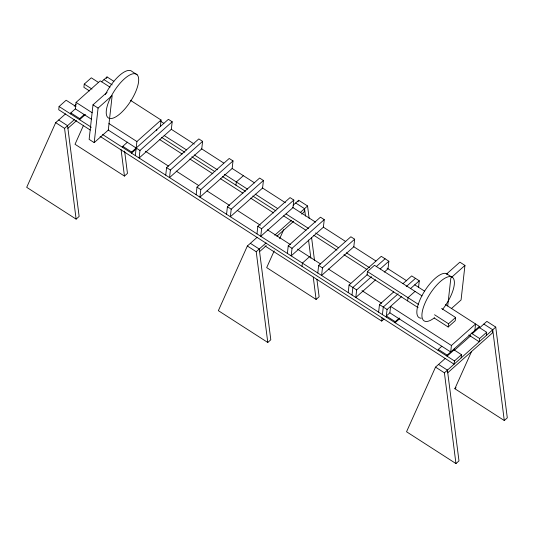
<?xml version="1.0" encoding="UTF-8"?>
<svg xmlns="http://www.w3.org/2000/svg" width="534" height="534" viewBox="0 0 534 534"><rect width="100%" height="100%" fill="white"/><g stroke="black" fill="none" stroke-linecap="round" stroke-linejoin="round"><path stroke-width="0.8" d="M75.955 106.553L66.136 100.238L59.087 106.513L58.727 109.75L90.279 130.062M70.695 113.982L70.815 112.908L75.514 108.722M110.024 87.175L100.232 80.874L76.075 102.395L75.347 108.869L91.427 119.222M84.385 114.43L79.686 118.615L79.566 119.696L85.44 114.463M98.309 82.329L91.307 77.817L84.259 84.098L83.891 87.336L89.498 90.94M107.1 92.275L93.003 104.831L89.131 139.367L94.198 142.631L108.295 130.076L112.167 95.539L98.076 108.095L94.198 142.631M122.653 147.424L122.773 146.343L127.472 142.157M172.188 121.772L139.968 150.468L139.127 158.024L171.341 129.328L172.188 121.772L168.384 119.322L131.644 152.05L131.518 153.131L136.217 148.946M135.322 155.574L136.898 141.537L161.061 120.017L130.296 100.218M156.689 130.71L156.809 129.629M160.333 126.491L161.061 120.017M165.734 175.145L166.581 167.596L198.795 138.9L202.6 141.343L201.752 148.899L169.538 177.595L170.386 170.039L202.6 141.343M196.145 194.723L196.993 187.167L229.206 158.471L233.011 160.914L232.163 168.47L199.95 197.166L200.797 189.61L233.011 160.914M226.556 214.294L227.404 206.738L259.624 178.042L263.422 180.485L262.574 188.041L230.361 216.737L231.209 209.188L263.422 180.485M235.955 185.198L236.322 181.96L243.364 175.679M256.974 233.865L257.822 226.309L290.035 197.613L293.833 200.063L292.986 207.613L260.772 236.308L261.62 228.759L293.833 200.063M287.385 253.436L288.233 245.88L320.447 217.184L324.245 219.634L323.397 227.19L291.184 255.886L292.031 248.33L324.245 219.634M295.676 202.967L304.547 208.674L304.18 211.911L301.697 214.127M302.024 266.332L302.391 263.095L309.44 256.814M317.797 273.007L318.644 265.458L350.858 236.756L354.663 239.205L353.815 246.761L321.595 275.457L322.443 267.901L354.663 239.205M348.208 292.579L349.056 285.029L381.269 256.333L388.872 261.226L388.024 268.776L384.306 272.086M352.013 295.028L352.861 287.472L367.726 274.229M371.531 276.679L356.659 289.922L355.811 297.471L375.636 279.816M422.027 295.889L374.488 265.291L367.439 271.572L367.078 274.81L418.115 307.651M378.619 312.156L379.467 304.6L393.718 291.904M264.944 245.934L381.697 321.074L382.057 317.837M382.424 314.599L383.272 307.043L398.137 293.8M386.222 317.049L387.07 309.493L401.748 296.423M389.867 312.831L390.594 306.356L451.417 345.498L450.696 351.973L389.867 312.831L386.342 315.968L395.213 321.675L395.093 322.756L399.792 318.571M407.629 300.902L407.989 297.665L415.038 291.39M418.522 287.592L419.283 280.797L411.681 275.904L403.01 283.627M438.18 350.484L438.301 349.403L441.825 346.266M447.712 305.935L450.85 277.974L464.947 265.425L459.874 262.161L446.397 274.169M434.195 318.004L448.18 327.002L448.54 323.764L455.589 317.483L441.605 308.485M445.516 304.627L479.385 326.414L447.172 355.11L447.051 356.191L454.094 349.917L454.22 348.836M447.238 371.751L447.419 370.135L438.548 364.428M455.589 317.483L455.222 320.72L448.18 327.002M464.947 265.425L461.069 299.954L451.263 308.692M453.793 349.717L461.496 354.676L454.454 360.957L454.087 364.195L100.098 136.377M461.136 357.913L461.496 354.676M472.336 332.695L472.216 333.77L479.265 327.496L479.385 326.414M474.853 330.453L475.58 323.978L451.417 345.498M478.951 327.295L486.668 332.261L479.619 338.536L479.258 341.773L468.739 335.005M486.3 335.499L486.668 332.261M483.851 324.071L492.722 329.778L492.355 333.016L447.679 372.819M65.535 113.896L55.69 122.666L26.7 187.321L76.122 219.127L79.139 216.43L67.578 125.684L58.713 119.976M83.551 125.256L75.02 144.273L124.442 176.08L127.459 173.39L124.622 151.115M106.353 78.451L107.034 76.929L113.855 81.322M257.201 237.243L247.349 246.014L218.359 310.668L267.781 342.468L270.805 339.778L259.244 249.031L250.373 243.324M274.189 250.887L266.686 267.621L316.101 299.427L319.125 296.737L316.916 279.409M279.642 238.718L283.734 229.587M298.012 201.799L298.693 200.277L307.564 205.984L309.139 218.359M445.376 358.347L435.53 367.118L406.541 431.766L455.956 463.572L458.98 460.882L447.419 370.135M479.505 327.943L486.868 321.381L495.739 327.088L507.3 417.835L504.283 420.525L454.861 388.725L471.569 351.452M74.226 106.159L76.088 104.497M101.527 81.835L107.034 76.929M76.122 219.127L64.561 128.374L74.406 119.603M67.838 128.367L76.529 120.631M293.193 205.176L298.693 200.277M267.781 342.468L256.22 251.721L266.065 242.95M274.756 235.214L291.511 220.288M300.201 212.545L307.564 205.984M259.497 251.714L266.326 245.633M276.872 236.235L293.633 221.31M376.397 266.506L385.074 258.776M380.201 268.949L388.872 261.226M406.194 286.624L415.485 278.347M410.419 288.694L419.283 280.797M381.697 321.074L384.046 318.985M395.213 321.675L399.325 318.017M454.06 350.604L470.821 335.679M455.956 463.572L444.401 372.825L495.739 327.088M454.861 388.725L456.069 387.644M446.19 273.488L451.263 276.752M137.125 74.773A25.966 9.639 -57.2 0 0 109.123 100.699A25.966 9.639 -57.2 0 0 121.098 112.834A25.966 9.639 -57.2 0 0 137.125 74.773L132.058 71.516A25.966 9.639 -57.2 0 0 105.378 94.531M104.01 79.619L112.2 84.893M160.447 121.158L163.858 123.354M414.758 284.829L424.704 291.224M171.187 129.228L194.316 144.113M201.325 148.626L223.746 163.057M232.156 168.464L254.584 182.902M262.301 187.861L285.436 202.753M292.445 207.265L315.587 222.157M323.297 227.124L345.732 241.562M353.448 246.528L375.883 260.966M387.103 268.181L406.734 280.817M84.259 84.098L91.968 89.058M164.145 135.509L186.566 149.941M194.276 154.9L217.398 169.785M224.407 174.291L247.536 189.176M255.252 194.142L277.687 208.58M286.104 213.994L308.539 228.439M315.547 232.951L338.689 247.836M346.399 252.802L369.541 267.694M471.208 333.123L479.619 338.536M161.522 137.291L184.804 152.277M191.813 156.782L214.935 171.668M222.351 176.44L245.42 191.285M252.782 196.025L275.924 210.917M283.634 215.883L306.069 230.321M313.785 235.28L336.921 250.172M343.936 254.685L367.072 269.577M367.439 271.572L418.476 304.413M434.556 314.766L448.54 323.764M159.766 139.634L182.134 154.032M189.824 158.978L212.899 173.83M220.589 178.777L242.963 193.174M250.653 198.121L273.722 212.973M93.003 104.831L98.076 108.095M76.075 102.395L92.155 112.741M108.936 123.541L136.898 141.537M145.368 151.229L168.504 166.121M176.22 171.08L198.655 185.525M207.065 190.938L229.507 205.376M237.216 210.343L260.358 225.228M267.367 229.74L290.503 244.632M297.518 249.144L320.647 264.03M328.357 268.996L350.778 283.427M361.992 290.643L381.616 303.265M108.208 130.016L139.968 150.468M166.581 167.596L170.386 170.039M196.993 187.167L200.797 189.61M227.404 206.738L231.209 209.188M257.822 226.309L261.62 228.759M288.233 245.88L292.031 248.33M318.644 265.458L322.443 267.901M349.056 285.029L356.659 289.922M379.467 304.6L387.07 309.493M70.815 112.908L79.686 118.615M122.773 146.343L131.644 152.05M438.301 349.403L447.172 355.11M59.087 106.513L91.341 127.272M102.561 134.495L454.454 360.957M55.69 122.666L64.561 128.374M247.349 246.014L256.22 251.721M435.53 367.118L444.401 372.825M492.722 329.778L504.283 420.525M311.556 237.336L314.499 260.438M304.547 208.674L305.488 216.103M308.539 240.026L310.848 258.176M313.264 277.153L316.101 299.427M121.078 149.68L124.442 176.08M434.436 317.77A25.966 9.639 -57.2 0 1 424.643 304.04A25.966 9.639 -57.2 0 1 451.29 276.759A25.966 9.639 -57.2 0 1 442.466 309.553M421.319 318.204A25.966 9.639 -57.2 0 1 423.529 292.879A25.966 9.639 -57.2 0 1 447.325 274.055"/></g></svg>
